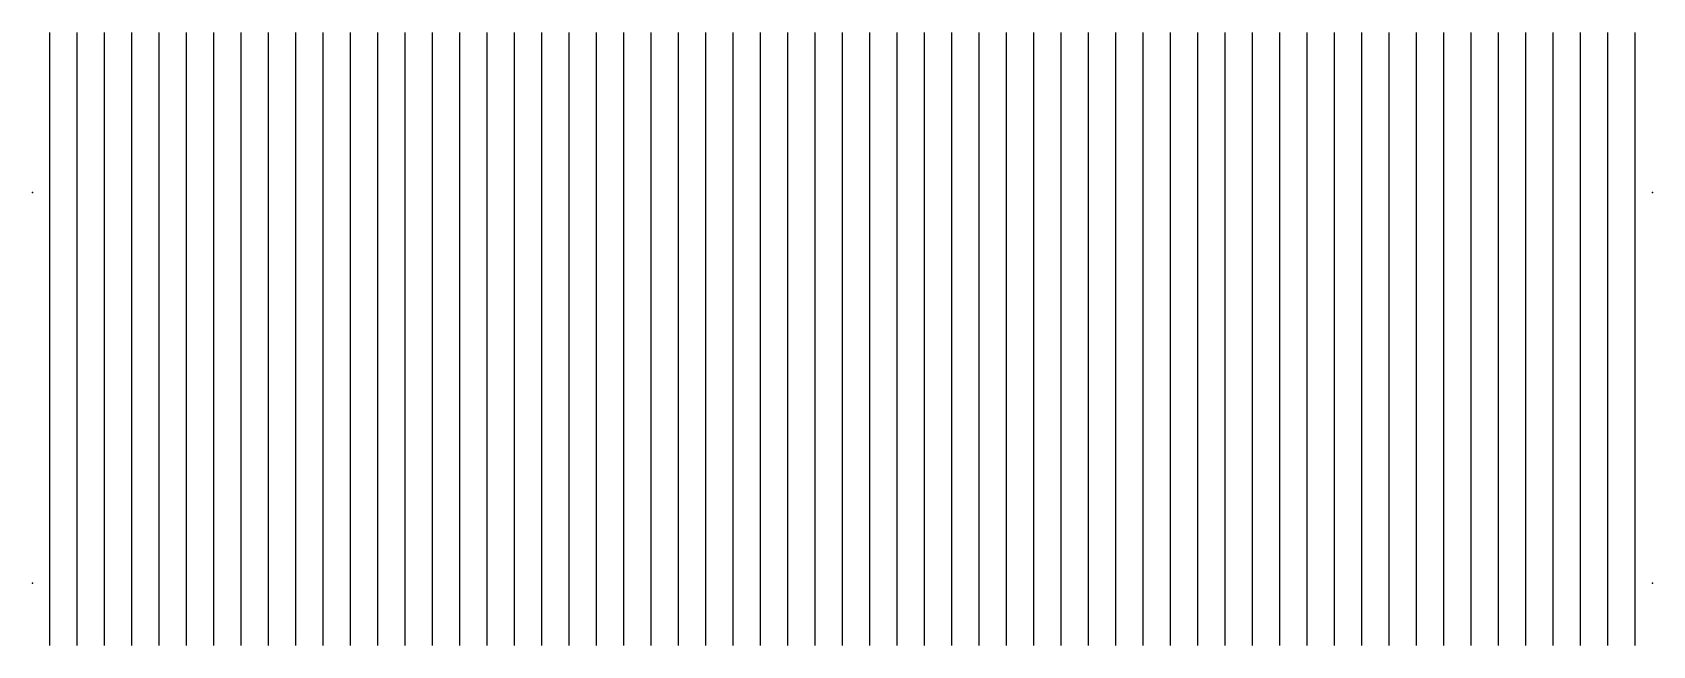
# Model space of a CAD drawing. Extents: x -930 to -515, y 1033 to 1190.
import ezdxf

# ---------------------------------------------------------------- set-up
doc = ezdxf.new("R2010")
doc.units = 0
doc.header["$MEASUREMENT"] = 0
doc.layers.add('CASING$OUTLINE6MMMDFVENEER', color=5, linetype='CONTINUOUS')

msp = doc.modelspace()

# ---------------------------------------------------------------- linework, layer by layer
at = {"layer": 'CASING$OUTLINE6MMMDFVENEER'}
for p, q in [((-925.76, 1032.69), (-925.76, 1189.69)), ((-918.76, 1032.69), (-918.76, 1189.69)), ((-911.76, 1032.69), (-911.76, 1189.69)), ((-904.76, 1032.69), (-904.76, 1189.69)), ((-897.76, 1032.69), (-897.76, 1189.69)), ((-890.76, 1032.69), (-890.76, 1189.69)), ((-883.76, 1032.69), (-883.76, 1189.69)), ((-876.76, 1032.69), (-876.76, 1189.69)), ((-869.76, 1032.69), (-869.76, 1189.69)), ((-862.76, 1032.69), (-862.76, 1189.69)), ((-855.76, 1032.69), (-855.76, 1189.69)), ((-848.76, 1032.69), (-848.76, 1189.69)), ((-841.76, 1032.69), (-841.76, 1189.69)), ((-834.76, 1032.69), (-834.76, 1189.69)), ((-827.76, 1032.69), (-827.76, 1189.69)), ((-820.76, 1032.69), (-820.76, 1189.69)), ((-813.76, 1032.69), (-813.76, 1189.69)), ((-806.76, 1032.69), (-806.76, 1189.69)), ((-799.76, 1032.69), (-799.76, 1189.69)), ((-792.76, 1032.69), (-792.76, 1189.69)), ((-785.76, 1032.69), (-785.76, 1189.69)), ((-778.76, 1032.69), (-778.76, 1189.69)), ((-771.76, 1032.69), (-771.76, 1189.69)), ((-764.76, 1032.69), (-764.76, 1189.69)), ((-757.76, 1032.69), (-757.76, 1189.69)), ((-750.76, 1032.69), (-750.76, 1189.69)), ((-743.76, 1032.69), (-743.76, 1189.69)), ((-736.76, 1032.69), (-736.76, 1189.69)), ((-729.76, 1032.69), (-729.76, 1189.69)), ((-722.76, 1032.69), (-722.76, 1189.69)), ((-715.76, 1032.69), (-715.76, 1189.69)), ((-708.76, 1032.69), (-708.76, 1189.69)), ((-701.76, 1032.69), (-701.76, 1189.69)), ((-694.76, 1032.69), (-694.76, 1189.69)), ((-687.76, 1032.69), (-687.76, 1189.69)), ((-680.76, 1032.69), (-680.76, 1189.69)), ((-673.76, 1032.69), (-673.76, 1189.69)), ((-666.76, 1032.69), (-666.76, 1189.69)), ((-659.76, 1032.69), (-659.76, 1189.69)), ((-652.76, 1032.69), (-652.76, 1189.69)), ((-645.76, 1032.69), (-645.76, 1189.69)), ((-638.76, 1032.69), (-638.76, 1189.69)), ((-631.76, 1032.69), (-631.76, 1189.69)), ((-624.76, 1032.69), (-624.76, 1189.69)), ((-617.76, 1032.69), (-617.76, 1189.69)), ((-610.76, 1032.69), (-610.76, 1189.69)), ((-603.76, 1032.69), (-603.76, 1189.69)), ((-596.76, 1032.69), (-596.76, 1189.69)), ((-589.76, 1032.69), (-589.76, 1189.69)), ((-582.76, 1032.69), (-582.76, 1189.69)), ((-575.76, 1032.69), (-575.76, 1189.69)), ((-568.76, 1032.69), (-568.76, 1189.69)), ((-561.76, 1032.69), (-561.76, 1189.69)), ((-554.76, 1032.69), (-554.76, 1189.69)), ((-547.76, 1032.69), (-547.76, 1189.69)), ((-540.76, 1032.69), (-540.76, 1189.69)), ((-533.76, 1032.69), (-533.76, 1189.69)), ((-526.76, 1032.69), (-526.76, 1189.69)), ((-519.76, 1032.69), (-519.76, 1189.69))]:
    msp.add_line(p, q, dxfattribs=at)
for p in [(-930.26, 1148.69), (-515.26, 1148.69), (-930.26, 1048.69), (-515.26, 1048.69)]:
    msp.add_point(p, dxfattribs=at)

doc.saveas('drawing.dxf')
